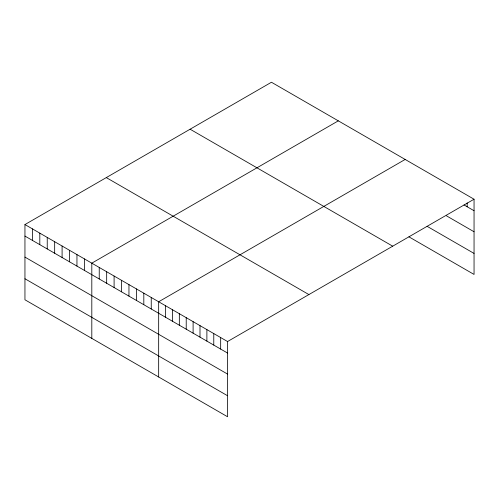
<?xml version="1.0" encoding="UTF-8"?>
<svg xmlns="http://www.w3.org/2000/svg" width="499" height="499" viewBox="0 0 499 499"><rect width="100%" height="100%" fill="white"/><g stroke="black" fill="none" stroke-linecap="round" stroke-linejoin="round"><path stroke-width="0.75" d="M474.05 199.22L227.55 341.534L227.55 416.752L24.95 299.78L24.95 224.562L271.45 82.248L474.05 199.22L474.05 274.438L408.924 236.838M338.31 120.845L91.81 263.16L91.81 338.384M405.163 159.449L158.663 301.764L158.663 376.982M464.033 204.952L474.05 210.734M446.499 215.849L474.05 231.761M427.082 226.303L474.05 253.417M190.107 129.21L392.707 246.182M106.293 177.6L308.893 294.566M24.95 224.562L227.55 341.534M24.95 236.083L227.55 353.049M24.95 257.104L227.55 374.075M24.95 278.76L227.55 395.732M467.164 202.918L467.164 206.761M220.664 337.555L220.664 349.075M213.772 333.582L213.772 345.096M206.885 329.602L206.885 341.123M199.999 325.622L199.999 337.143M193.107 321.649L193.107 333.164M186.221 317.67L186.221 329.19M179.334 313.696L179.334 325.211M172.442 309.717L172.442 321.237M165.556 305.737L165.556 317.258M151.241 297.473L151.241 308.993M143.812 293.187L143.812 304.702M136.383 288.896L136.383 300.417M128.954 284.605L128.954 296.125M121.525 280.319L121.525 291.834M114.096 276.028L114.096 287.549M106.667 271.743L106.667 283.257M99.239 267.452L99.239 278.972M84.381 258.875L84.381 270.389M76.952 254.584L76.952 266.104M69.523 250.298L69.523 261.813M62.094 246.007L62.094 257.528M54.665 241.716L54.665 253.236M47.237 237.43L47.237 248.945M39.808 233.139L39.808 244.66M32.379 228.854L32.379 240.368"/></g></svg>
